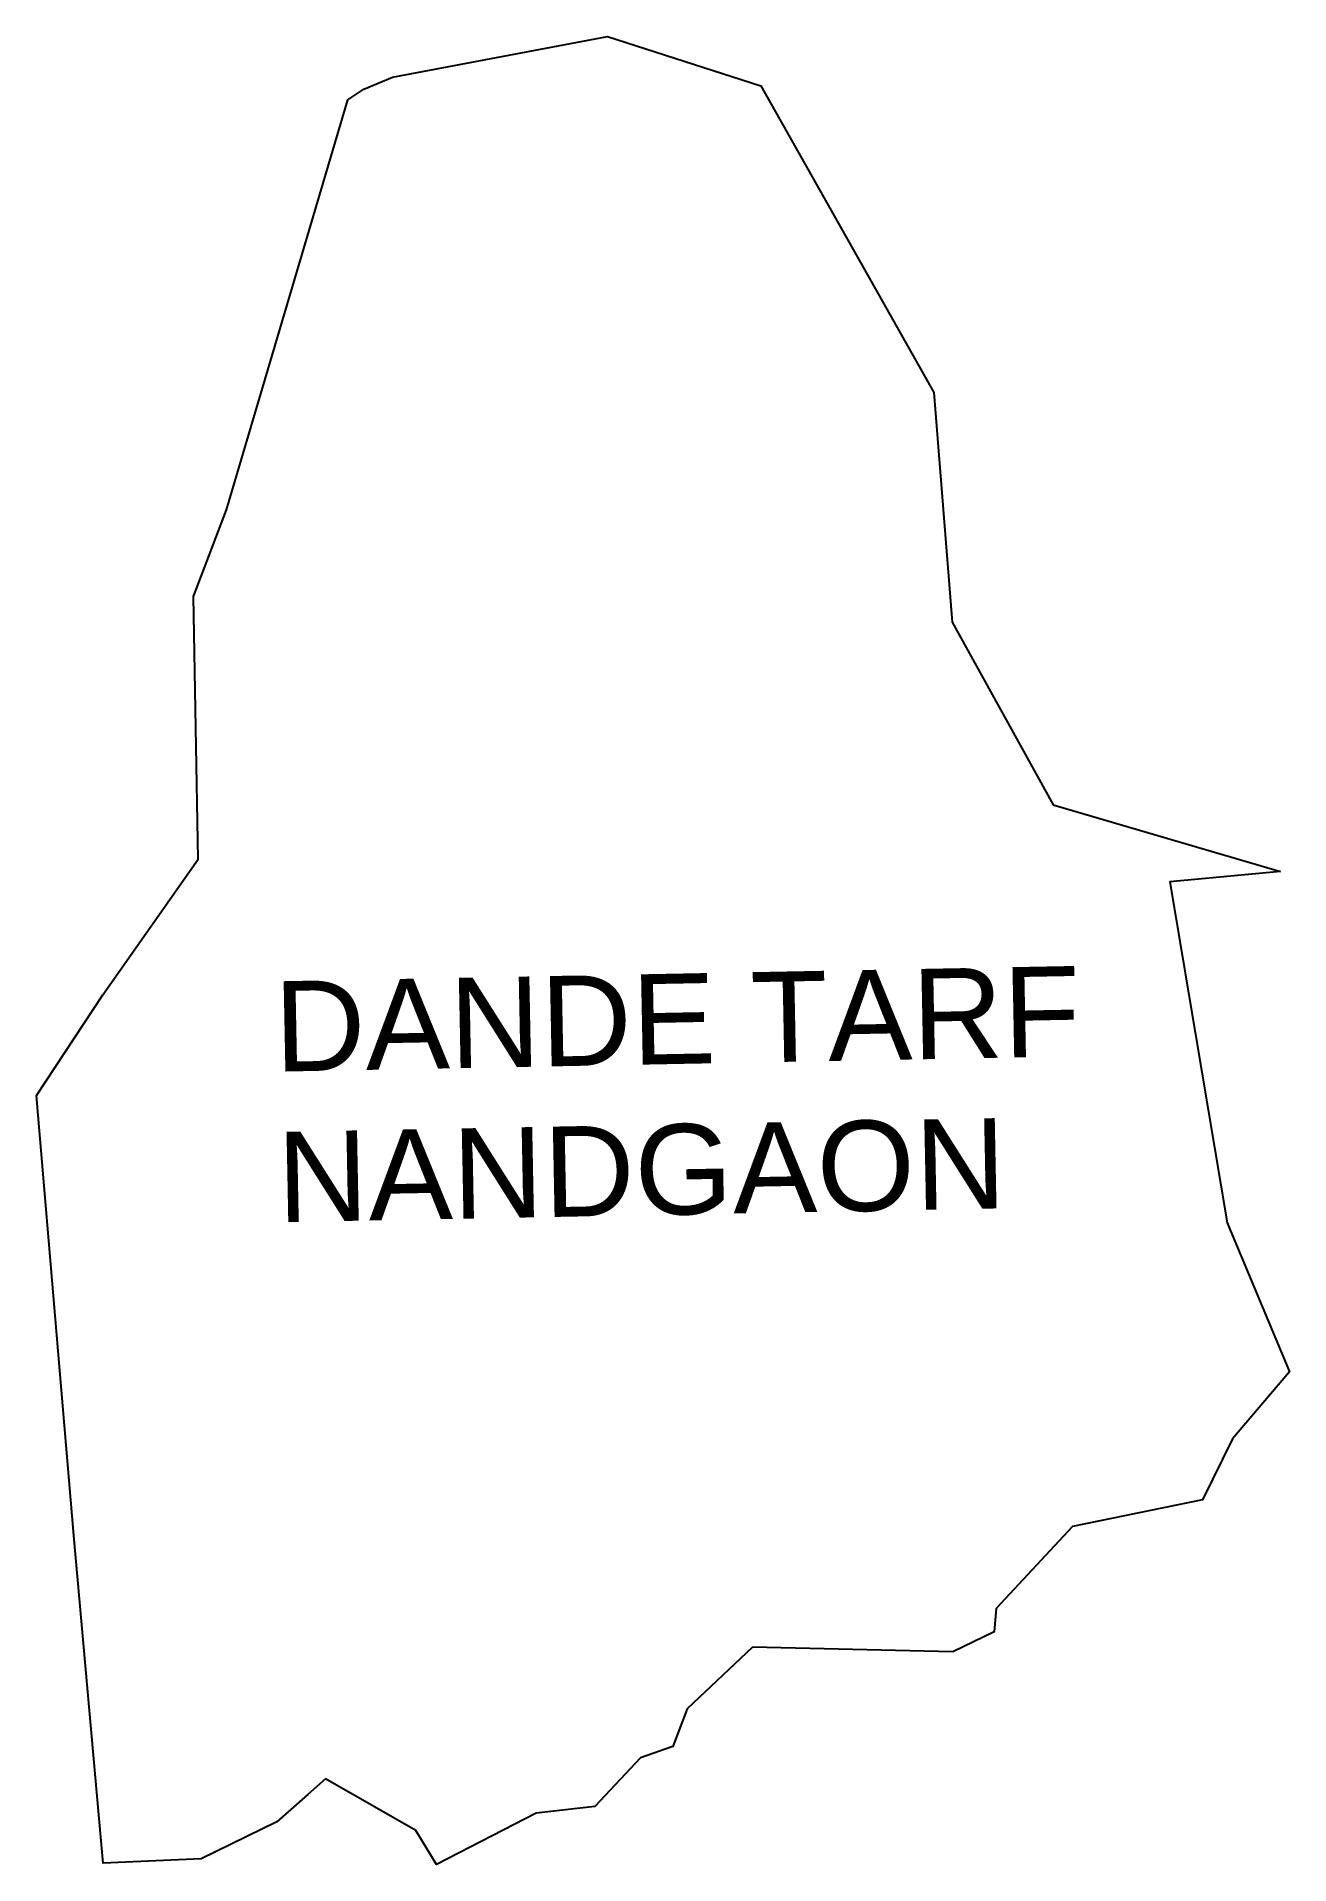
# Model space of a CAD drawing. Header units: metres. Extents: x 278833 to 280342, y 2036040 to 2038241.
import ezdxf

# ---------------------------------------------------------------- set-up
doc = ezdxf.new("R2010")
doc.units = ezdxf.units.M
doc.layers.add('village', color=3, linetype='Continuous')
doc.layers.add('VILLAGE NAME', color=250, linetype='Continuous')
doc.styles.get("Standard").update_dxf_attribs({"font": 'simplex.shx'})

msp = doc.modelspace()

# ---------------------------------------------------------------- linework, layer by layer
at = {"layer": 'village', "flags": 128}
msp.add_lwpolyline([(280056.9, 2037315.6), (280330.8, 2037235.4)], dxfattribs=at)
at = {"layer": 'village'}
for points in [[(280266.7, 2036812.4, 0), (280341.5, 2036633.1, 0), (280273, 2036552.4, 0), (280237, 2036478.9, 0), (280080.2, 2036447, 0), (279988.2, 2036348.1, 0), (279985.9, 2036320, 0), (279936.2, 2036296.1, 0), (279695.1, 2036301.8, 0), (279616.5, 2036227.3, 0), (279598.9, 2036182.2, 0), (279560.2, 2036168.6, 0), (279505.1, 2036110.1, 0), (279434.6, 2036102, 0), (279314.5, 2036040.2, 0), (279289.5, 2036081.1, 0), (279181, 2036143.2, 0), (279159.5, 2036124.3, 0), (279122.4, 2036091.5, 0), (279031.1, 2036047.1, 0), (278913.3, 2036041.6, 0), (278877.8, 2036436, 0), (278832.9, 2036965.8, 0), (278912.9, 2037087.1, 0), (279027.6, 2037250.4, 0), (279021.8, 2037566.6, 0), (279061.8, 2037670.8, 0), (279207.6, 2038164.6, 0), (279227.1, 2038177.4, 0), (279261.4, 2038191.8, 0), (279520.3, 2038240.6, 0), (279705.2, 2038181.1, 0), (279913.3, 2037812.2, 0), (279935.4, 2037535.5, 0), (280056.9, 2037315.6, 0)], [(280330.8, 2037235.4, 0), (280197.4, 2037223, 0), (280266.7, 2036812.4, 0)]]:
    msp.add_polyline3d(points, dxfattribs=at)

# ---------------------------------------------------------------- texts
at = {"layer": 'VILLAGE NAME', "insert": (279118, 2037103.2), "char_height": 108.748, "attachment_point": 1, "rotation": 1.1028}
msp.add_mtext_dynamic_manual_height_columns('{\\fArial|b0|i0|c0|p34;DANDE TARF NANDGAON}', width=1353.069, gutter_width=543.7, heights=[0], dxfattribs=at)

doc.saveas('drawing.dxf')
